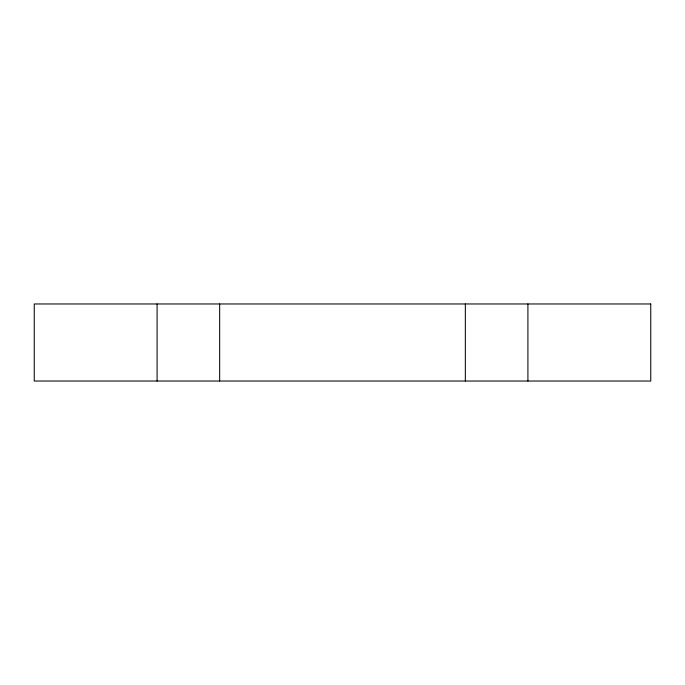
<?xml version="1.0" encoding="UTF-8"?>
<svg xmlns="http://www.w3.org/2000/svg" width="685" height="685" viewBox="0 0 685 685"><rect width="100%" height="100%" fill="white"/><g stroke="black" fill="none" stroke-linecap="round" stroke-linejoin="round"><path stroke-width="1.03" d="M527.912 303.969L527.912 381.031M465.338 303.969L465.338 381.031M219.662 303.969L219.662 381.031M157.088 303.969L157.088 381.031M650.75 303.969L34.25 303.969L34.25 381.031L650.75 381.031L650.75 303.969"/></g></svg>
